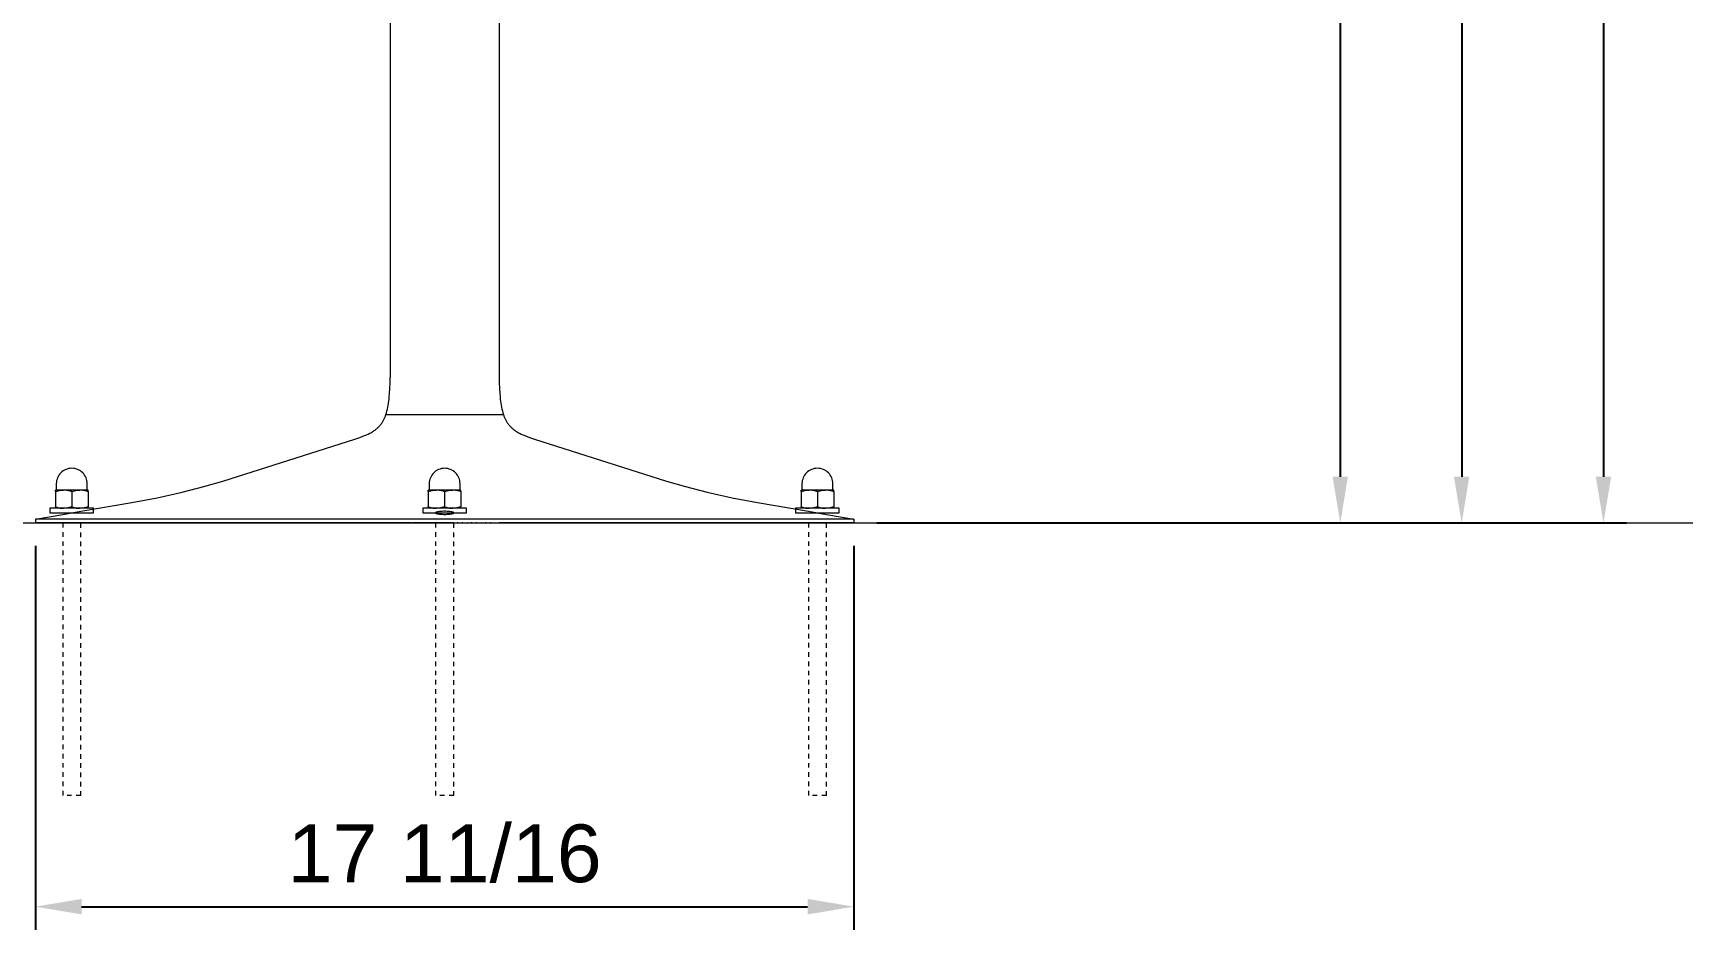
# Model space of a CAD drawing. Header units: inches. Extents: x 2 to 134, y 11 to 101.
# Drawn here: x 97.91 to 133.84, y 57.55 to 77.19 of the extents above; entities that cross this region are included whole.
import ezdxf

# ---------------------------------------------------------------- set-up
doc = ezdxf.new("R2010")
doc.units = ezdxf.units.IN
doc.linetypes.add('HIDDEN', pattern=[1.905, 1.27, -0.635])
for name, color, linetype, lineweight in [('ZANO_R', 7, 'Continuous', 0), ('ZANO_R_przerywana', 250, 'HIDDEN', 0), ('ZANO_W', 1, 'Continuous', 0)]:
    doc.layers.add(name, color=color, linetype=linetype, lineweight=lineweight)
doc.styles.get("Standard").update_dxf_attribs({"font": 'arial.ttf'})
doc.dimstyles.new('amerykanie', dxfattribs={"dimtxt": 50, "dimasz": 50, "dimexe": 0.5, "dimexo": 0.5, "dimgap": 1, "dimtad": 1, "dimdec": 0, "dimzin": 0, "dimlunit": 5, "dimtxsty": 'Standard', "dimcen": 0.09, "dimclrd": 1, "dimclre": 1, "dimclrt": 1, "dimazin": 0, "dimtfac": 1, "dimtdec": 0, "dimtmove": 0, "dimatfit": 3, "dimfxl": 1, "dimtzin": 0, "dimarcsym": 1})

# ---------------------------------------------------------------- blocks, each defined once
blk = doc.blocks.new('*D352')
at = {"layer": 'ZANO_W', "color": 1, "lineweight": -2}
for p, q in [((122.91, 96.817), (132.405, 96.817)), ((131.905, 95.817), (131.905, 67.581)), ((122.91, 66.581), (132.405, 66.581))]:
    blk.add_line(p, q, dxfattribs=at)
at = {"layer": 'ZANO_W', "color": 1}
for points in [[(132.071, 95.817), (131.738, 95.817), (131.905, 96.817)], [(131.738, 67.581), (132.071, 67.581), (131.905, 66.581)]]:
    blk.add_solid(points, dxfattribs=at)
at = {"layer": 'ZANO_W', "color": 1, "insert": (130.758, 81.699), "char_height": 1.25, "attachment_point": 5, "rotation": 90}
blk.add_mtext('30 1/4', dxfattribs=at)
blk = doc.blocks.new('*D353')
at = {"layer": 'ZANO_W', "color": 1, "lineweight": -2}
for p, q in [((123.09, 95.208), (129.335, 95.208)), ((128.835, 94.208), (128.835, 67.581)), ((116.177, 66.581), (129.335, 66.581))]:
    blk.add_line(p, q, dxfattribs=at)
at = {"layer": 'ZANO_W', "color": 1}
for points in [[(129.001, 94.208), (128.668, 94.208), (128.835, 95.208)], [(128.668, 67.581), (129.001, 67.581), (128.835, 66.581)]]:
    blk.add_solid(points, dxfattribs=at)
at = {"layer": 'ZANO_W', "color": 1, "insert": (127.688, 80.895), "char_height": 1.25, "attachment_point": 5, "rotation": 90}
blk.add_mtext('28 5/8', dxfattribs=at)
blk = doc.blocks.new('*D354')
at = {"layer": 'ZANO_W', "color": 1, "lineweight": -2}
for p, q in [((122.083, 94.336), (126.707, 94.336)), ((126.207, 93.336), (126.207, 67.581)), ((116.571, 66.581), (126.707, 66.581))]:
    blk.add_line(p, q, dxfattribs=at)
at = {"layer": 'ZANO_W', "color": 1}
for points in [[(126.373, 93.336), (126.04, 93.336), (126.207, 94.336)], [(126.04, 67.581), (126.373, 67.581), (126.207, 66.581)]]:
    blk.add_solid(points, dxfattribs=at)
at = {"layer": 'ZANO_W', "color": 1, "insert": (125.06, 80.458), "char_height": 1.25, "attachment_point": 5, "rotation": 90}
blk.add_mtext('27 3/4', dxfattribs=at)
blk = doc.blocks.new('*D360')
at = {"layer": 'ZANO_W', "color": 1, "lineweight": -2}
for p, q in [((97.961, 66.081), (97.961, 57.771)), ((115.677, 66.081), (115.677, 57.771)), ((98.961, 58.271), (114.677, 58.271))]:
    blk.add_line(p, q, dxfattribs=at)
at = {"layer": 'ZANO_W', "color": 1}
for points in [[(98.961, 58.438), (98.961, 58.104), (97.961, 58.271)], [(114.677, 58.104), (114.677, 58.438), (115.677, 58.271)]]:
    blk.add_solid(points, dxfattribs=at)
at = {"layer": 'ZANO_W', "color": 1, "insert": (106.819, 59.417), "char_height": 1.25, "attachment_point": 5}
blk.add_mtext('17 11/16', dxfattribs=at)

msp = doc.modelspace()

# ---------------------------------------------------------------- linework, layer by layer
at = {"layer": 'ZANO_R'}
for p, q in [((105.63801, 94.33583), (105.63801, 69.73055)), ((108.00021, 94.33583), (108.00021, 69.73055)), ((105.63675, 69.61297), (105.63801, 69.73055)), ((108.00021, 69.73055), (108.00147, 69.61297)), ((105.62115, 69.31945), (105.62606, 69.37803)), ((105.62606, 69.37803), (105.63301, 69.49542)), ((105.63301, 69.49542), (105.63675, 69.61297)), ((108.00147, 69.61297), (108.00521, 69.49542)), ((108.00521, 69.49542), (108.01216, 69.37803)), ((108.01216, 69.37803), (108.01707, 69.31945)), ((105.55955, 68.96525), (105.57042, 69.00459)), ((105.57042, 69.00459), (105.58001, 69.04427)), ((105.58001, 69.04427), (105.58847, 69.08422)), ((105.58847, 69.08422), (105.5966, 69.12817)), ((105.5966, 69.12817), (105.60367, 69.17231)), ((105.60367, 69.17231), (105.60982, 69.21658)), ((105.60982, 69.21658), (105.61516, 69.26096)), ((105.61516, 69.26096), (105.62115, 69.31945)), ((108.01707, 69.31945), (108.02305, 69.26096)), ((108.02305, 69.26096), (108.02839, 69.21658)), ((108.02839, 69.21658), (108.03454, 69.1723)), ((108.03454, 69.1723), (108.04161, 69.12817)), ((108.04161, 69.12817), (108.04974, 69.08422)), ((108.04974, 69.08422), (108.0582, 69.04427)), ((108.0582, 69.04427), (108.0678, 69.00459)), ((108.0678, 69.00459), (108.07868, 68.96526)), ((105.3447, 68.61804), (105.35606, 68.62775)), ((105.35606, 68.62775), (105.3672, 68.63771)), ((105.3672, 68.63771), (105.3781, 68.64794)), ((105.3781, 68.64794), (105.38875, 68.65842)), ((105.38875, 68.65842), (105.39914, 68.66915)), ((105.39914, 68.66915), (105.40926, 68.68014)), ((105.40926, 68.68014), (105.41911, 68.69138)), ((105.41911, 68.69138), (105.42866, 68.70286)), ((105.42866, 68.70286), (105.43822, 68.71497)), ((105.43822, 68.71497), (105.44745, 68.72734)), ((105.44745, 68.72734), (105.45637, 68.73993)), ((105.45637, 68.73993), (105.46497, 68.75275)), ((105.46497, 68.75275), (105.47326, 68.76577)), ((105.47326, 68.76577), (105.48123, 68.77899)), ((105.48123, 68.77899), (105.4889, 68.7924)), ((105.4889, 68.7924), (105.49625, 68.80597)), ((105.49625, 68.80597), (105.50371, 68.82052)), ((105.50371, 68.82052), (105.51084, 68.83524)), ((105.51084, 68.83524), (105.51765, 68.85012)), ((105.51765, 68.85012), (105.52415, 68.86513)), ((105.52415, 68.86513), (105.53035, 68.88027)), ((105.53035, 68.88027), (105.53625, 68.89552)), ((105.53625, 68.89552), (105.54725, 68.92634)), ((105.54725, 68.92634), (105.55359, 68.94574)), ((105.55359, 68.94574), (105.55955, 68.96525)), ((108.07868, 68.96526), (108.08464, 68.94574)), ((108.08464, 68.94574), (108.09098, 68.92634)), ((108.09098, 68.92634), (108.10197, 68.89552)), ((108.10197, 68.89552), (108.10787, 68.88026)), ((108.10787, 68.88026), (108.11406, 68.86511)), ((108.11406, 68.86511), (108.12055, 68.8501)), ((108.12055, 68.8501), (108.12735, 68.83522)), ((108.12735, 68.83522), (108.13448, 68.8205)), ((108.13448, 68.8205), (108.14194, 68.80594)), ((108.14194, 68.80594), (108.1493, 68.79238)), ((108.1493, 68.79238), (108.15697, 68.77898)), ((108.15697, 68.77898), (108.16495, 68.76577)), ((108.16495, 68.76577), (108.17324, 68.75275)), ((108.17324, 68.75275), (108.18185, 68.73994)), ((108.18185, 68.73994), (108.19077, 68.72735)), ((108.19077, 68.72735), (108.20001, 68.71499)), ((108.20001, 68.71499), (108.20956, 68.70288)), ((108.20956, 68.70288), (108.21912, 68.69139)), ((108.21912, 68.69139), (108.22897, 68.68015)), ((108.22897, 68.68015), (108.23909, 68.66916)), ((108.23909, 68.66916), (108.24948, 68.65842)), ((108.24948, 68.65842), (108.26013, 68.64793)), ((108.26013, 68.64793), (108.27103, 68.6377)), ((108.27103, 68.6377), (108.28216, 68.62773)), ((108.28216, 68.62773), (108.29352, 68.61803)), ((102.01736, 67.48557), (104.87618, 68.39448)), ((104.87618, 68.39448), (104.98199, 68.43035)), ((104.98199, 68.43035), (105.03437, 68.44972)), ((105.03437, 68.44972), (105.08628, 68.47037)), ((105.08628, 68.47037), (105.12563, 68.48723)), ((105.12563, 68.48723), (105.16449, 68.50519)), ((105.16449, 68.50519), (105.18368, 68.51464)), ((105.18368, 68.51464), (105.20269, 68.52446)), ((105.20269, 68.52446), (105.22149, 68.53465)), ((105.22149, 68.53465), (105.24008, 68.54525)), ((105.24008, 68.54525), (105.25377, 68.55343)), ((105.25377, 68.55343), (105.26731, 68.56186)), ((105.26731, 68.56186), (105.2807, 68.57054)), ((105.2807, 68.57054), (105.2939, 68.57948)), ((105.2939, 68.57948), (105.30692, 68.5887)), ((105.30692, 68.5887), (105.31974, 68.59819)), ((105.31974, 68.59819), (105.33233, 68.60797)), ((105.33233, 68.60797), (105.3447, 68.61804)), ((108.29352, 68.61803), (108.30589, 68.60796)), ((108.30589, 68.60796), (108.31849, 68.59818)), ((108.31849, 68.59818), (108.3313, 68.5887)), ((108.3313, 68.5887), (108.34432, 68.57949)), ((108.34432, 68.57949), (108.35753, 68.57055)), ((108.35753, 68.57055), (108.37091, 68.56187)), ((108.37091, 68.56187), (108.38446, 68.55345)), ((108.38446, 68.55345), (108.39815, 68.54528)), ((108.39815, 68.54528), (108.41674, 68.53467)), ((108.41674, 68.53467), (108.43554, 68.52447)), ((108.43554, 68.52447), (108.45455, 68.51465)), ((108.45455, 68.51465), (108.47374, 68.50518)), ((108.47374, 68.50518), (108.51258, 68.48721)), ((108.51258, 68.48721), (108.55194, 68.47034)), ((108.55194, 68.47034), (108.60384, 68.4497)), ((108.60384, 68.4497), (108.65624, 68.43036)), ((108.65624, 68.43036), (108.76205, 68.39452)), ((108.76205, 68.39452), (111.62085, 67.48557)), ((100.59207, 67.12721), (101.13574, 67.24845)), ((101.13574, 67.24845), (101.60238, 67.36835)), ((101.60358, 67.36867), (102.01736, 67.48557)), ((111.62085, 67.48557), (112.03463, 67.36867)), ((112.03583, 67.36835), (112.50248, 67.24845)), ((112.50248, 67.24845), (113.04614, 67.12721)), ((98.55114, 66.76549), (98.94459, 66.83207)), ((98.55141, 66.76553), (98.94511, 66.83214)), ((98.94511, 66.83214), (100.04485, 67.02105)), ((100.04485, 67.02105), (100.59207, 67.12721)), ((106.70714, 66.82593), (106.67934, 66.82215)), ((106.73504, 66.82883), (106.70714, 66.82593)), ((106.76302, 66.83082), (106.73504, 66.82883)), ((106.79106, 66.83192), (106.76302, 66.83082)), ((106.81911, 66.83211), (106.79106, 66.83192)), ((106.84716, 66.83192), (106.81911, 66.83211)), ((106.8752, 66.83082), (106.84716, 66.83192)), ((106.90318, 66.82883), (106.8752, 66.83082)), ((106.93108, 66.82593), (106.90318, 66.82883)), ((106.95888, 66.82215), (106.93108, 66.82593)), ((113.04614, 67.12721), (113.59337, 67.02105)), ((113.59337, 67.02105), (114.69311, 66.83214)), ((114.69311, 66.83214), (115.08681, 66.76553)), ((97.96086, 66.65969), (97.96086, 66.58095)), ((115.67736, 66.65969), (97.96086, 66.65969)), ((106.09857, 66.58095), (97.96086, 66.58095)), ((97.96138, 66.65979), (98.55141, 66.76553)), ((106.09857, 66.58095), (106.12291, 66.58095)), ((107.01573, 66.58095), (106.12291, 66.58095)), ((106.62227, 66.79892), (106.62226, 66.79882)), ((106.62226, 66.79882), (106.62226, 66.79872)), ((106.62226, 66.79872), (106.62226, 66.79862)), ((106.62226, 66.79862), (106.62226, 66.79851)), ((106.62226, 66.79851), (106.62226, 66.79841)), ((106.62226, 66.79841), (106.62227, 66.79831)), ((106.62228, 66.79903), (106.62227, 66.79892)), ((106.62227, 66.79831), (106.62228, 66.79821)), ((106.62229, 66.79923), (106.62228, 66.79913)), ((106.62228, 66.79913), (106.62228, 66.79903)), ((106.62228, 66.79821), (106.62228, 66.7981)), ((106.62228, 66.7981), (106.62229, 66.798)), ((106.62231, 66.79933), (106.62229, 66.79923)), ((106.62229, 66.798), (106.62231, 66.7979)), ((106.62232, 66.79943), (106.62231, 66.79933)), ((106.62231, 66.7979), (106.62232, 66.7978)), ((106.62234, 66.79954), (106.62232, 66.79943)), ((106.62232, 66.7978), (106.62234, 66.7977)), ((106.62235, 66.79964), (106.62234, 66.79954)), ((106.62234, 66.7977), (106.62235, 66.79759)), ((106.62237, 66.79974), (106.62235, 66.79964)), ((106.62235, 66.79759), (106.62237, 66.79749)), ((106.62239, 66.79984), (106.62237, 66.79974)), ((106.62237, 66.79749), (106.62239, 66.79739)), ((106.62244, 66.80005), (106.62239, 66.79984)), ((106.62239, 66.79739), (106.62244, 66.79719)), ((106.6225, 66.80025), (106.62244, 66.80005)), ((106.62244, 66.79719), (106.6225, 66.79698)), ((106.62256, 66.80045), (106.6225, 66.80025)), ((106.6225, 66.79698), (106.62256, 66.79678)), ((106.62263, 66.80066), (106.62256, 66.80045)), ((106.62256, 66.79678), (106.62263, 66.79658)), ((106.62271, 66.80086), (106.62263, 66.80066)), ((106.62263, 66.79658), (106.62271, 66.79637)), ((106.62279, 66.80107), (106.62271, 66.80086)), ((106.62271, 66.79637), (106.62279, 66.79617)), ((106.62289, 66.80127), (106.62279, 66.80107)), ((106.62279, 66.79617), (106.62289, 66.79597)), ((106.62299, 66.80147), (106.62289, 66.80127)), ((106.62289, 66.79597), (106.62299, 66.79576)), ((106.62309, 66.80167), (106.62299, 66.80147)), ((106.62299, 66.79576), (106.62309, 66.79556)), ((106.62321, 66.80188), (106.62309, 66.80167)), ((106.62309, 66.79556), (106.62321, 66.79536)), ((106.62333, 66.80208), (106.62321, 66.80188)), ((106.62321, 66.79536), (106.62333, 66.79516)), ((106.62346, 66.80228), (106.62333, 66.80208)), ((106.62333, 66.79516), (106.62346, 66.79496)), ((106.62359, 66.80248), (106.62346, 66.80228)), ((106.62346, 66.79496), (106.62359, 66.79475)), ((106.62374, 66.80269), (106.62359, 66.80248)), ((106.62359, 66.79475), (106.62374, 66.79455)), ((106.62389, 66.80289), (106.62374, 66.80269)), ((106.62374, 66.79455), (106.62389, 66.79435)), ((106.62405, 66.80309), (106.62389, 66.80289)), ((106.62389, 66.79435), (106.62405, 66.79415)), ((106.62421, 66.80329), (106.62405, 66.80309)), ((106.62405, 66.79415), (106.62421, 66.79395)), ((106.62438, 66.80349), (106.62421, 66.80329)), ((106.62421, 66.79395), (106.62438, 66.79375)), ((106.62456, 66.80369), (106.62438, 66.80349)), ((106.62438, 66.79375), (106.62456, 66.79355)), ((106.62475, 66.80389), (106.62456, 66.80369)), ((106.62456, 66.79355), (106.62475, 66.79335)), ((106.62494, 66.80409), (106.62475, 66.80389)), ((106.62475, 66.79335), (106.62494, 66.79315)), ((106.62514, 66.80429), (106.62494, 66.80409)), ((106.62494, 66.79315), (106.62514, 66.79295)), ((106.62535, 66.80449), (106.62514, 66.80429)), ((106.62514, 66.79295), (106.62535, 66.79275)), ((106.62557, 66.80469), (106.62535, 66.80449)), ((106.62535, 66.79275), (106.62557, 66.79255)), ((106.62602, 66.80509), (106.62557, 66.80469)), ((106.62557, 66.79255), (106.62602, 66.79216)), ((106.6265, 66.80549), (106.62602, 66.80509)), ((106.62602, 66.79216), (106.6265, 66.79176)), ((106.627, 66.80588), (106.6265, 66.80549)), ((106.6265, 66.79176), (106.627, 66.79137)), ((106.62754, 66.80628), (106.627, 66.80588)), ((106.627, 66.79137), (106.62754, 66.79097)), ((106.62811, 66.80667), (106.62754, 66.80628)), ((106.62754, 66.79097), (106.62811, 66.79058)), ((106.6287, 66.80707), (106.62811, 66.80667)), ((106.62811, 66.79058), (106.6287, 66.79019)), ((106.62932, 66.80746), (106.6287, 66.80707)), ((106.6287, 66.79019), (106.62932, 66.7898)), ((106.62997, 66.80785), (106.62932, 66.80746)), ((106.62932, 66.7898), (106.62997, 66.78941)), ((106.63064, 66.80824), (106.62997, 66.80785)), ((106.62997, 66.78941), (106.63064, 66.78903)), ((106.63135, 66.80862), (106.63064, 66.80824)), ((106.63064, 66.78903), (106.63134, 66.78864)), ((106.63134, 66.78864), (106.63208, 66.78826)), ((106.63208, 66.80901), (106.63135, 66.80862)), ((106.63362, 66.80978), (106.63208, 66.80901)), ((106.63208, 66.78826), (106.63362, 66.7875)), ((106.63527, 66.81054), (106.63362, 66.80978)), ((106.63362, 66.7875), (106.63527, 66.78674)), ((106.63703, 66.81129), (106.63527, 66.81054)), ((106.63527, 66.78674), (106.63703, 66.786)), ((106.6389, 66.81204), (106.63703, 66.81129)), ((106.63703, 66.786), (106.6389, 66.78526)), ((106.64088, 66.81278), (106.6389, 66.81204)), ((106.6389, 66.78526), (106.64088, 66.78452)), ((106.64296, 66.81351), (106.64088, 66.81278)), ((106.64088, 66.78452), (106.64296, 66.7838)), ((106.64515, 66.81423), (106.64296, 66.81351)), ((106.64296, 66.7838), (106.64515, 66.78308)), ((106.64984, 66.81565), (106.64515, 66.81423)), ((106.64515, 66.78308), (106.64984, 66.78168)), ((106.65494, 66.81703), (106.64984, 66.81565)), ((106.64984, 66.78168), (106.65494, 66.78031)), ((106.66044, 66.81838), (106.65494, 66.81703)), ((106.65494, 66.78031), (106.66044, 66.77898)), ((106.66635, 66.81968), (106.66044, 66.81838)), ((106.66044, 66.77898), (106.66635, 66.7777)), ((106.67265, 66.82094), (106.66635, 66.81968)), ((106.66635, 66.7777), (106.67265, 66.77646)), ((106.67934, 66.82215), (106.67265, 66.82094)), ((106.67265, 66.77646), (106.67935, 66.77527)), ((106.67935, 66.77527), (106.70715, 66.77155)), ((106.70715, 66.77155), (106.73505, 66.76871)), ((106.73505, 66.76871), (106.76303, 66.76675)), ((106.76303, 66.76675), (106.79106, 66.76568)), ((106.79106, 66.76568), (106.81911, 66.76549)), ((106.81911, 66.76549), (106.84716, 66.76568)), ((106.84716, 66.76568), (106.87519, 66.76675)), ((106.87519, 66.76675), (106.90317, 66.76871)), ((106.90317, 66.76871), (106.93107, 66.77155)), ((106.93107, 66.77155), (106.95887, 66.77527)), ((106.95887, 66.77527), (106.96557, 66.77646)), ((106.96557, 66.82094), (106.95888, 66.82215)), ((106.97187, 66.81968), (106.96557, 66.82094)), ((106.96557, 66.77646), (106.97187, 66.7777)), ((106.97778, 66.81838), (106.97187, 66.81968)), ((106.97187, 66.7777), (106.97778, 66.77898)), ((106.98329, 66.81703), (106.97778, 66.81838)), ((106.97778, 66.77898), (106.98328, 66.78031)), ((106.98328, 66.78031), (106.98838, 66.78168)), ((106.98839, 66.81565), (106.98329, 66.81703)), ((106.98838, 66.78168), (106.99307, 66.78308)), ((106.99307, 66.81423), (106.98839, 66.81565)), ((106.99526, 66.81351), (106.99307, 66.81423)), ((106.99307, 66.78308), (106.99526, 66.7838)), ((106.99734, 66.81278), (106.99526, 66.81351)), ((106.99526, 66.7838), (106.99734, 66.78452)), ((106.99932, 66.81204), (106.99734, 66.81278)), ((106.99734, 66.78452), (106.99932, 66.78526)), ((107.00119, 66.81129), (106.99932, 66.81204)), ((106.99932, 66.78526), (107.00119, 66.786)), ((107.00295, 66.81054), (107.00119, 66.81129)), ((107.00119, 66.786), (107.00295, 66.78674)), ((107.0046, 66.80978), (107.00295, 66.81054)), ((107.00295, 66.78674), (107.0046, 66.7875)), ((107.00614, 66.80901), (107.0046, 66.80978)), ((107.0046, 66.7875), (107.00614, 66.78826)), ((107.00688, 66.80862), (107.00614, 66.80901)), ((107.00614, 66.78826), (107.00688, 66.78864)), ((107.00758, 66.80824), (107.00688, 66.80862)), ((107.00688, 66.78864), (107.00758, 66.78903)), ((107.00825, 66.80785), (107.00758, 66.80824)), ((107.00758, 66.78903), (107.00825, 66.78941)), ((107.0089, 66.80746), (107.00825, 66.80785)), ((107.00825, 66.78941), (107.0089, 66.7898)), ((107.00952, 66.80707), (107.0089, 66.80746)), ((107.0089, 66.7898), (107.00952, 66.79019)), ((107.01012, 66.80667), (107.00952, 66.80707)), ((107.00952, 66.79019), (107.01012, 66.79058)), ((107.01068, 66.80628), (107.01012, 66.80667)), ((107.01012, 66.79058), (107.01068, 66.79097)), ((107.01122, 66.80588), (107.01068, 66.80628)), ((107.01068, 66.79097), (107.01122, 66.79137)), ((107.01172, 66.80549), (107.01122, 66.80588)), ((107.01122, 66.79137), (107.01172, 66.79176)), ((107.0122, 66.80509), (107.01172, 66.80549)), ((107.01172, 66.79176), (107.0122, 66.79216)), ((107.01266, 66.80469), (107.0122, 66.80509)), ((107.0122, 66.79216), (107.01266, 66.79255)), ((107.01287, 66.80449), (107.01266, 66.80469)), ((107.01266, 66.79255), (107.01287, 66.79275)), ((107.01308, 66.80429), (107.01287, 66.80449)), ((107.01287, 66.79275), (107.01308, 66.79295)), ((107.01328, 66.80409), (107.01308, 66.80429)), ((107.01308, 66.79295), (107.01328, 66.79315)), ((107.01347, 66.80389), (107.01328, 66.80409)), ((107.01328, 66.79315), (107.01347, 66.79335)), ((107.01366, 66.80369), (107.01347, 66.80389)), ((107.01347, 66.79335), (107.01366, 66.79355)), ((107.01384, 66.80349), (107.01366, 66.80369)), ((107.01366, 66.79355), (107.01384, 66.79375)), ((107.01401, 66.80329), (107.01384, 66.80349)), ((107.01384, 66.79375), (107.01401, 66.79395)), ((107.01418, 66.80309), (107.01401, 66.80329)), ((107.01401, 66.79395), (107.01418, 66.79415)), ((107.01433, 66.80289), (107.01418, 66.80309)), ((107.01418, 66.79415), (107.01433, 66.79435)), ((107.01448, 66.80269), (107.01433, 66.80289)), ((107.01433, 66.79435), (107.01448, 66.79455)), ((107.01463, 66.80248), (107.01448, 66.80269)), ((107.01448, 66.79455), (107.01463, 66.79475)), ((107.01476, 66.80228), (107.01463, 66.80248)), ((107.01463, 66.79475), (107.01476, 66.79496)), ((107.01489, 66.80208), (107.01476, 66.80228)), ((107.01476, 66.79496), (107.01489, 66.79516)), ((107.01501, 66.80188), (107.01489, 66.80208)), ((107.01489, 66.79516), (107.01501, 66.79536)), ((107.01513, 66.80167), (107.01501, 66.80188)), ((107.01501, 66.79536), (107.01513, 66.79556)), ((107.01523, 66.80147), (107.01513, 66.80167)), ((107.01513, 66.79556), (107.01523, 66.79576)), ((107.01533, 66.80127), (107.01523, 66.80147)), ((107.01523, 66.79576), (107.01533, 66.79597)), ((107.01543, 66.80107), (107.01533, 66.80127)), ((107.01533, 66.79597), (107.01543, 66.79617)), ((107.01551, 66.80086), (107.01543, 66.80107)), ((107.01543, 66.79617), (107.01551, 66.79637)), ((107.01559, 66.80066), (107.01551, 66.80086)), ((107.01551, 66.79637), (107.01559, 66.79658)), ((107.01566, 66.80045), (107.01559, 66.80066)), ((107.01559, 66.79658), (107.01566, 66.79678)), ((107.01572, 66.80025), (107.01566, 66.80045)), ((107.01566, 66.79678), (107.01572, 66.79698)), ((107.01578, 66.80005), (107.01572, 66.80025)), ((107.01572, 66.79698), (107.01578, 66.79719)), ((107.01573, 66.58095), (107.089, 66.58095)), ((107.01583, 66.79984), (107.01578, 66.80005)), ((107.01578, 66.79719), (107.01583, 66.79739)), ((107.01585, 66.79974), (107.01583, 66.79984)), ((107.01583, 66.79739), (107.01585, 66.79749)), ((107.01587, 66.79964), (107.01585, 66.79974)), ((107.01585, 66.79749), (107.01587, 66.79759)), ((107.01588, 66.79954), (107.01587, 66.79964)), ((107.01587, 66.79759), (107.01588, 66.7977)), ((107.0159, 66.79943), (107.01588, 66.79954)), ((107.01588, 66.7977), (107.0159, 66.7978)), ((107.01591, 66.79933), (107.0159, 66.79943)), ((107.0159, 66.7978), (107.01591, 66.7979)), ((107.01593, 66.79923), (107.01591, 66.79933)), ((107.01591, 66.7979), (107.01593, 66.798)), ((107.01594, 66.79913), (107.01593, 66.79923)), ((107.01593, 66.798), (107.01594, 66.7981)), ((107.01595, 66.79903), (107.01594, 66.79913)), ((107.01594, 66.7981), (107.01595, 66.79821)), ((107.01595, 66.79892), (107.01595, 66.79903)), ((107.01596, 66.79882), (107.01595, 66.79892)), ((107.01595, 66.79831), (107.01596, 66.79841)), ((107.01595, 66.79821), (107.01595, 66.79831)), ((107.01596, 66.79872), (107.01596, 66.79882)), ((107.01596, 66.79862), (107.01596, 66.79872)), ((107.01596, 66.79851), (107.01596, 66.79862)), ((107.01596, 66.79841), (107.01596, 66.79851)), ((107.11467, 66.58095), (107.089, 66.58095)), ((107.11467, 66.58095), (107.19913, 66.58095)), ((107.21401, 66.58095), (107.19913, 66.58095)), ((107.21401, 66.58095), (107.30809, 66.58095)), ((107.31374, 66.58095), (107.30809, 66.58095)), ((107.31374, 66.58095), (107.38798, 66.58095)), ((107.41384, 66.58095), (107.38798, 66.58095)), ((107.41384, 66.58095), (107.49056, 66.58095)), ((107.51428, 66.58095), (107.49056, 66.58095)), ((107.51428, 66.58095), (107.60994, 66.58095)), ((107.61506, 66.58095), (107.60994, 66.58095)), ((107.61506, 66.58095), (107.69637, 66.58095)), ((107.71616, 66.58095), (107.69637, 66.58095)), ((107.71616, 66.58095), (107.80769, 66.58095)), ((107.81755, 66.58095), (107.80769, 66.58095)), ((107.81755, 66.58095), (107.91728, 66.58095)), ((107.91921, 66.58095), (107.91728, 66.58095)), ((107.91921, 66.58095), (108.00021, 66.58095)), ((115.67736, 66.58095), (108.00021, 66.58095)), ((115.08681, 66.76553), (115.67684, 66.65979)), ((115.67736, 66.65969), (115.67736, 66.58095))]:
    msp.add_line(p, q, dxfattribs=at)
for points in [[(105.54775, 68.92662), (108.09098, 68.92662)], [(1.87121, 66.58095), (133.83856, 66.58095)]]:
    msp.add_lwpolyline(points, dxfattribs=at)
at = {"layer": 'ZANO_R_przerywana'}
for p, q in [((98.3926, 67.2591), (98.3926, 67.29075)), ((98.56976, 67.29075), (98.3926, 67.29075)), ((98.3926, 67.2591), (98.3926, 66.92869)), ((98.41228, 67.42854), (98.41228, 67.30059)), ((98.92409, 67.29075), (98.56976, 67.29075)), ((98.74693, 67.2591), (98.74693, 66.92869)), ((99.10126, 67.29075), (98.92409, 67.29075)), ((99.08157, 67.30059), (99.08157, 67.42854)), ((99.10126, 67.2591), (99.10126, 67.29075)), ((99.10126, 67.2591), (99.10126, 66.92869)), ((106.46347, 67.2591), (106.46347, 67.29075)), ((106.64063, 67.29075), (106.46347, 67.29075)), ((106.46347, 67.2591), (106.46347, 66.92869)), ((106.48315, 67.42854), (106.48315, 67.30059)), ((106.99496, 67.29075), (106.64063, 67.29075)), ((106.8178, 67.2591), (106.8178, 66.92869)), ((107.17213, 67.29075), (106.99496, 67.29075)), ((107.15244, 67.30059), (107.15244, 67.42854)), ((107.17213, 67.2591), (107.17213, 67.29075)), ((107.17213, 67.2591), (107.17213, 66.92869)), ((114.53431, 67.2591), (114.53431, 67.29075)), ((114.71147, 67.29075), (114.53431, 67.29075)), ((114.53431, 67.2591), (114.53431, 66.92869)), ((114.55399, 67.42854), (114.55399, 67.30059)), ((115.0658, 67.29075), (114.71147, 67.29075)), ((114.88864, 67.2591), (114.88864, 66.92869)), ((115.24297, 67.29075), (115.0658, 67.29075)), ((115.22328, 67.30059), (115.22328, 67.42854)), ((115.24297, 67.2591), (115.24297, 67.29075)), ((115.24297, 67.2591), (115.24297, 66.92869)), ((98.27449, 66.89705), (98.27449, 66.79862)), ((99.21937, 66.89705), (98.27449, 66.89705)), ((98.3926, 66.89705), (98.3926, 66.92869)), ((99.10126, 66.89705), (99.10126, 66.92869)), ((99.21937, 66.79862), (99.21937, 66.89705)), ((106.34536, 66.89705), (106.34536, 66.79862)), ((107.29024, 66.89705), (106.34536, 66.89705)), ((106.46347, 66.89705), (106.46347, 66.92869)), ((107.17213, 66.89705), (107.17213, 66.92869)), ((107.29024, 66.79862), (107.29024, 66.89705)), ((114.4162, 66.89705), (114.4162, 66.79862)), ((115.36108, 66.89705), (114.4162, 66.89705)), ((114.53431, 66.89705), (114.53431, 66.92869)), ((115.24297, 66.89705), (115.24297, 66.92869)), ((115.36108, 66.79862), (115.36108, 66.89705))]:
    msp.add_line(p, q, dxfattribs=at)
at = {"layer": 'ZANO_R_przerywana', "ltscale": 0.05}
for p, q in [((98.55008, 66.58095), (98.55008, 60.67545)), ((98.94378, 60.67545), (98.94378, 66.58095)), ((106.62095, 66.58095), (106.62095, 60.67545)), ((107.01465, 60.67545), (107.01465, 66.58095)), ((114.69179, 66.58095), (114.69179, 60.67545)), ((115.08549, 60.67545), (115.08549, 66.58095)), ((98.94378, 60.67545), (98.55008, 60.67545)), ((107.01465, 60.67545), (106.62095, 60.67545)), ((115.08549, 60.67545), (114.69179, 60.67545))]:
    msp.add_line(p, q, dxfattribs=at)
at = {"layer": 'ZANO_R_przerywana', "flags": 128}
for points in [[(98.3926, 67.2591), (98.47939, 67.28206), (98.56976, 67.29075)], [(98.74693, 67.2591), (98.83372, 67.28206), (98.92409, 67.29075)], [(106.46347, 67.2591), (106.55026, 67.28206), (106.64063, 67.29075)], [(106.8178, 67.2591), (106.90459, 67.28206), (106.99496, 67.29075)], [(114.53431, 67.2591), (114.6211, 67.28206), (114.71147, 67.29075)], [(114.88864, 67.2591), (114.97543, 67.28206), (115.0658, 67.29075)], [(98.74693, 66.92869), (98.66013, 66.90573), (98.56976, 66.89705)], [(99.10126, 66.92869), (99.01446, 66.90573), (98.92409, 66.89705)], [(106.8178, 66.92869), (106.731, 66.90573), (106.64063, 66.89705)], [(107.17213, 66.92869), (107.08533, 66.90573), (106.99496, 66.89705)], [(114.88864, 66.92869), (114.80184, 66.90573), (114.71147, 66.89705)], [(115.24297, 66.92869), (115.15617, 66.90573), (115.0658, 66.89705)]]:
    msp.add_lwpolyline(points, dxfattribs=at)
at = {"layer": 'ZANO_R_przerywana'}
for points in [[(98.27449, 66.79862), (99.21937, 66.79862)], [(98.55008, 66.58095), (98.94378, 66.58095)], [(106.34536, 66.79862), (107.29024, 66.79862)], [(106.62095, 66.58095), (107.01465, 66.58095)], [(114.4162, 66.79862), (115.36108, 66.79862)], [(114.69179, 66.58095), (115.08549, 66.58095)]]:
    msp.add_lwpolyline(points, dxfattribs=at)
for centre, radius, start, end in [((98.74693, 67.42854), 0.33465, 0, 180), ((106.8178, 67.42854), 0.33465, 0, 180), ((114.88864, 67.42854), 0.33465, 0, 180), ((98.40244, 67.30059), 0.00984, 270, 0), ((98.56523, 66.75367), 0.53709, 70.226911, 89.51668), ((98.91956, 66.75367), 0.53709, 70.226929, 89.516663), ((99.09141, 67.30059), 0.00984, 180, 270), ((106.47331, 67.30059), 0.00984, 270, 0), ((106.6361, 66.75367), 0.53709, 70.226911, 89.51668), ((106.99043, 66.75367), 0.53709, 70.226929, 89.516663), ((107.16228, 67.30059), 0.00984, 180, 270), ((114.54415, 67.30059), 0.00984, 270, 0), ((114.70694, 66.75367), 0.53709, 70.226911, 89.51668), ((115.06127, 66.75367), 0.53709, 70.226929, 89.516663), ((115.23312, 67.30059), 0.00984, 180, 270), ((98.57429, 67.43415), 0.53712, 250.227875, 269.516419), ((98.92862, 67.43415), 0.53713, 250.227928, 269.516399), ((106.64516, 67.43415), 0.53712, 250.227875, 269.516419), ((106.99949, 67.43415), 0.53713, 250.227928, 269.516399), ((114.716, 67.43415), 0.53712, 250.227875, 269.516419), ((115.07033, 67.43415), 0.53713, 250.227928, 269.516399)]:
    msp.add_arc(centre, radius, start, end, dxfattribs=at)

# ---------------------------------------------------------------- dimensions: what is measured, and where the dimension line sits
at = {"layer": 'ZANO_W'}
for base, p1, p2, picture, middle in [((131.90472, 66.58095), (122.40963, 96.81712), (122.40963, 66.58095), '*D352', (130.75798, 81.69904)), ((128.83478, 66.58095), (122.59028, 95.20846), (115.67736, 66.58095), '*D353', (127.68847, 80.89471)), ((126.2068, 66.58095), (121.5828, 94.33583), (116.07106, 66.58095), '*D354', (125.06005, 80.45839))]:
    dim = msp.add_linear_dim(base=base, p1=p1, p2=p2, angle=90, dimstyle='amerykanie', override={"dimtxt": 1.25, "dimasz": 1, "dimgap": 0.5, "dimdec": 4, "dimaunit": 1, "dimadec": 1, "dimtdec": 4, "dimtmove": 1, "dimfrac": 2}, dxfattribs=at)
    dim.commit()
    dim.dimension.update_dxf_attribs({"geometry": picture, "text_midpoint": middle})
dim = msp.add_linear_dim(base=(115.67736, 58.27094), p1=(97.96086, 66.58095), p2=(115.67736, 66.58095), dimstyle='amerykanie', override={"dimtxt": 1.25, "dimasz": 1, "dimgap": 0.5, "dimdec": 4, "dimaunit": 1, "dimadec": 1, "dimtdec": 4, "dimtmove": 1, "dimfrac": 2}, dxfattribs=at)
dim.commit()
dim.dimension.update_dxf_attribs({"geometry": '*D360', "text_midpoint": (106.81911, 59.41726)})

doc.saveas('drawing.dxf')
